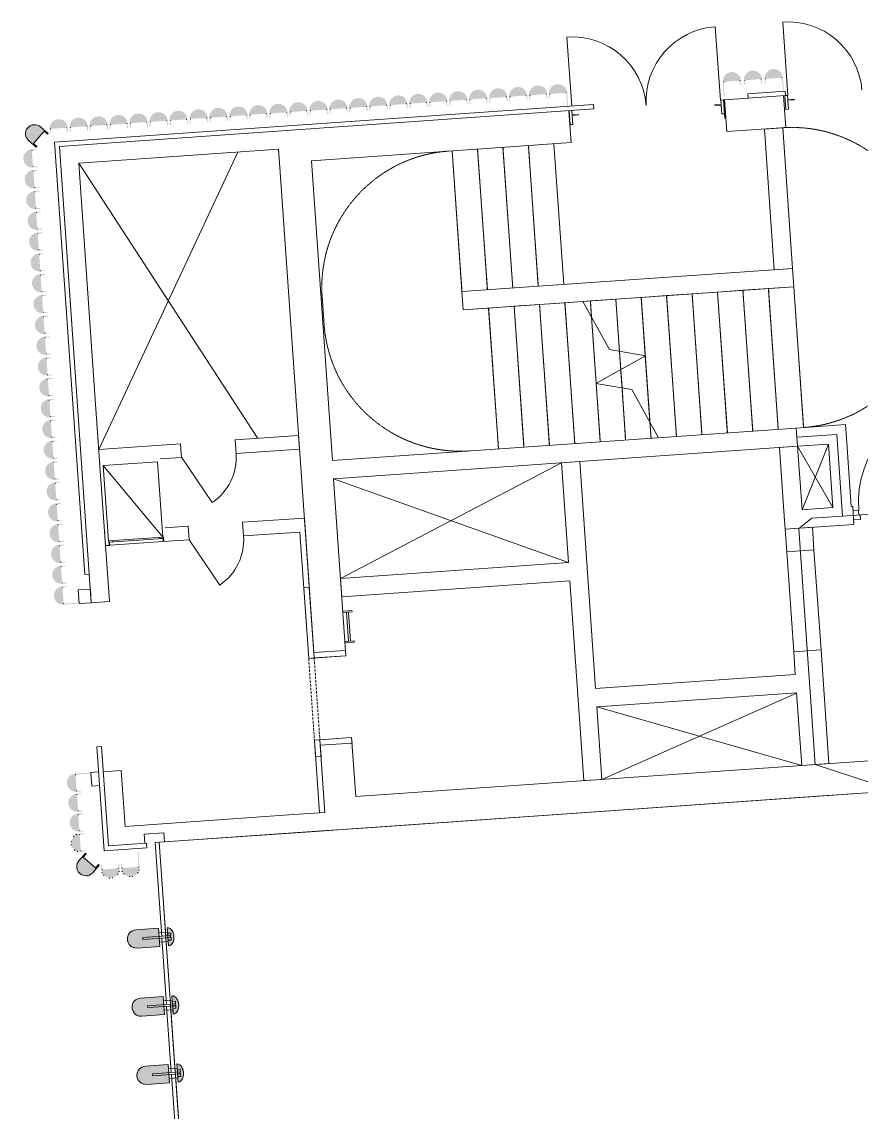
# Model space of a CAD drawing. Header units: millimetres. Extents: x 306 to 836129804, y -168137 to 818603917.
# Drawn here: x 833814870 to 833824092, y 817954730 to 817966704 of the extents above; entities that cross this region are included whole.
import ezdxf

# ---------------------------------------------------------------- set-up
doc = ezdxf.new("R2010")
doc.units = ezdxf.units.MM
doc.header["$LTSCALE"] = 3
for name, pattern in [('HIDDEN', [0.375, 0.25, -0.125]), ('Long Dash', [13.5, 9, -4.5]), ('Overhead', [1.8, 1.2, -0.6])]:
    doc.linetypes.add(name, pattern=pattern)
for name, color, linetype, lineweight in [('A-000-M_MASS', 251, 'Continuous', 13), ('A-010-M_LINE', 251, 'Continuous', 13), ('A-200-M_WALL_EXT', 251, 'Continuous', 13), ('A-200-M_WALL_INT', 251, 'Continuous', 13), ('A-214-M_CURT_WALL', 251, 'Continuous', 13), ('A-215-M_CURT_PANEL', 251, 'Continuous', 13), ('A-242-M_STAIR', 251, 'Continuous', 13), ('A-242-MB_STAIR', 251, 'Continuous', 13), ('A-314-M_WINDOW', 251, 'Continuous', 13), ('A-325-M_DOOR', 251, 'Continuous', 13), ('A-325-MH_DOOR', 251, 'Long Dash', 13), ('A-770-ME_FFE_SA', 251, 'Continuous', 13), ('A-810-M_ROOMS', 251, 'Continuous', 13), ('Z-060-M_DETAIL', 253, 'Continuous', 5), ('Z-060-M_LINE_MEDIUM', 253, 'Continuous', 9)]:
    doc.layers.add(name, color=color, linetype=linetype, lineweight=lineweight)
doc.layers.add('UAJ-00XREF', color=7, linetype='Continuous')
doc.layers.get('A-770-ME_FFE_SA').off()

# ---------------------------------------------------------------- blocks, each defined once
blk = doc.blocks.new('System Panel - ARC_Glazed-29530562-0300')
at = {"layer": 'A-215-M_CURT_PANEL'}
blk.add_hatch(color=256, dxfattribs=at).paths.add_polyline_path([(365, 0), (365, 0), (365, -41)], flags=0)
at = {"layer": 'A-215-M_CURT_PANEL', "lineweight": 9}
for p, q in [((365, 0), (-365, 0)), ((-365, -44), (365, -44))]:
    blk.add_line(p, q, dxfattribs=at)
blk = doc.blocks.new('System Panel - ARC_Glazed-V1-0300')
at = {"layer": 'A-215-M_CURT_PANEL', "lineweight": 9}
for p, q in [((365, 0), (-365, 0)), ((-365, -44), (365, -44))]:
    blk.add_line(p, q, dxfattribs=at)
blk = doc.blocks.new('System Panel - ARC_Glazed-39744246-0300')
at = {"layer": 'A-215-M_CURT_PANEL', "lineweight": 9}
for p, q in [((516, 0), (-516, 0)), ((-516, 0), (-516, -44)), ((-516, -44), (516, -44))]:
    blk.add_line(p, q, dxfattribs=at)
blk = doc.blocks.new('Circular Mullion - Type A_150mm Profile-28038416-0300')
at = {"layer": 'A-214-M_CURT_WALL'}
blk.add_hatch(color=256, dxfattribs=at).paths.add_polyline_path([(-100, -16), (-100, 0), (-90, 0), (-90, -49), (90, -49), (90, 115), (100, 115), (100, -50), (94, -83), (87, -100), (71, -121), (50, -137), (18, -148), (0, -150), (-26, -147), (-50, -137), (-74, -117), (-90, -92), (-97, -76), (-100, -49), (-100, -20)], flags=0)
blk = doc.blocks.new('Circular Mullion - CERAMIC TUBES 150mm_End Cap_Left_-V191-0300')
at = {"layer": 'A-214-M_CURT_WALL', "lineweight": 9}
for centre, start, end in [((-87, -46.5), 180, 270), ((87, -46.5), 270, 0)]:
    blk.add_arc(centre, 3, start, end, dxfattribs=at)
blk = doc.blocks.new('Circular Mullion - Type A_150mm Profile-28037493-0300')
at = {"layer": 'A-214-M_CURT_WALL'}
blk.add_hatch(color=256, dxfattribs=at).paths.add_polyline_path([(100, 0), (90, 0), (90, -49), (-90, -49), (-90, 115), (-100, 115), (-100, -50), (-94, -83), (-87, -100), (-71, -121), (-50, -137), (-18, -148), (0, -150), (26, -147), (50, -137), (74, -117), (90, -92), (98, -68), (100, -38), (100, -28)], flags=0)
blk = doc.blocks.new('Circular Mullion - CERAMIC TUBES 150mm_End Cap_Right_-33156537-0300')
at = {"layer": 'A-214-M_CURT_WALL', "lineweight": 9}
for centre, start, end in [((-87, -46.5), 180, 270), ((87, -46.5), 270, 0)]:
    blk.add_arc(centre, 3, start, end, dxfattribs=at)
blk = doc.blocks.new('Circular Mullion - Type A_150mm Profile-25928163-0300')
at = {"layer": 'A-214-M_CURT_WALL'}
blk.add_hatch(color=256, dxfattribs=at).paths.add_polyline_path([(-100, 0), (-90, 0), (-90, -49), (90, -49), (90, 0), (100, 0), (99, -56), (94, -83), (87, -100), (71, -121), (50, -137), (18, -148), (-7, -149), (-26, -147), (-50, -137), (-74, -117), (-90, -92), (-97, -76), (-100, -34), (-100, -16)], flags=0)
blk = doc.blocks.new('Circular Mullion - CERAMIC TUBES 150mm-V183-0300')
at = {"layer": 'A-214-M_CURT_WALL', "lineweight": 9}
for centre, start, end in [((-87, -46.5), 180, 270), ((87, -46.5), 270, 0)]:
    blk.add_arc(centre, 3, start, end, dxfattribs=at)
blk = doc.blocks.new('Circular Mullion - CERAMIC TUBES 150mm-32874539-0300')
at = {"layer": 'A-214-M_CURT_WALL', "lineweight": 9}
for centre, start, end in [((-87, 46.5), 90, 180), ((87, 46.5), 0, 90)]:
    blk.add_arc(centre, 3, start, end, dxfattribs=at)
blk = doc.blocks.new('Circular Mullion - CERAMIC TUBES 150mm_End Cap_Left_-33156536-0300')
at = {"layer": 'A-214-M_CURT_WALL', "lineweight": 9}
for centre, start, end in [((-87, 46.5), 90, 180), ((87, 46.5), 0, 90)]:
    blk.add_arc(centre, 3, start, end, dxfattribs=at)
blk = doc.blocks.new('Circular Mullion - CERAMIC TUBES 150mm_End Cap_Right_-33156534-0300')
at = {"layer": 'A-214-M_CURT_WALL', "lineweight": 9}
for centre, start, end in [((-87, 46.5), 90, 180), ((87, 46.5), 0, 90)]:
    blk.add_arc(centre, 3, start, end, dxfattribs=at)
blk = doc.blocks.new('Circular Mullion - CERAMIC TUBES 150mm-V192-0300')
at = {"layer": 'A-214-M_CURT_WALL', "lineweight": 9}
for centre, radius, start, end in [((0, 50), 100, 96.64542, 102.02301), ((0, 50), 100, 77.97699, 83.35458), ((0, 50), 100, 156.64542, 162.02301), ((-87, 46.5), 3, 90, 180), ((0, 50), 100, 137.97699, 143.35458), ((0, 50), 100, 36.64542, 42.02301), ((87, 46.5), 3, 0, 90), ((0, 50), 100, 17.97699, 23.35458)]:
    blk.add_arc(centre, radius, start, end, dxfattribs=at)
blk = doc.blocks.new('Circular Mullion - Type A-25928776-0300')
at = {"layer": 'A-214-M_CURT_WALL'}
blk.add_hatch(color=256, dxfattribs=at).paths.add_polyline_path([(-100, 0), (-90, 0), (-90, -49), (90, -47), (90, 0), (100, 0), (100, -109), (97, -135), (87, -159), (64, -185), (50, -196), (26, -206), (0, -209), (-26, -206), (-55, -192), (-71, -180), (-87, -159), (-97, -135), (-100, -109), (-100, -38)], flags=0)
at = {"layer": 'Z-060-M_DETAIL'}
for p, q in [((100, 0), (90, 0)), ((90, 0), (90, -49)), ((100, -109), (100, 0)), ((-90, 0), (-100, 0)), ((-100, 0), (-100, -109)), ((-90, -49), (-90, 0)), ((90, -49), (-90, -49))]:
    blk.add_line(p, q, dxfattribs=at)
blk.add_arc((0, -109), 100, 180, 0, dxfattribs=at)
blk = doc.blocks.new('Circular Mullion - CERAMIC TUBES 209mm-V180-0300')
at = {"layer": 'A-214-M_CURT_WALL', "lineweight": 9}
blk.add_line((-97, 0), (-93, 0), dxfattribs=at)
for centre, radius, start, end in [((-87, -46), 3, 180, 270), ((87, -46), 3, 270, 360), ((0, -109), 100, 197.977, 203.3546), ((0, -109), 100, 216.6454, 222.023), ((0, -109), 100, 257.977, 263.3546), ((0, -109), 100, 276.6454, 282.023), ((0, -109), 100, 317.977, 323.3546), ((0, -109), 100, 336.6454, 342.023)]:
    blk.add_arc(centre, radius, start, end, dxfattribs=at)
blk = doc.blocks.new('Circular Mullion - CERAMIC TUBES 150mm-27926644-0300')
at = {"layer": 'A-214-M_CURT_WALL', "lineweight": 9}
for centre, radius, start, end in [((0, 50), 100, 96.64542, 102.02301), ((0, 50), 100, 77.97699, 83.35458), ((0, 50), 100, 156.64542, 162.02301), ((-87, 46.5), 3, 90, 180), ((0, 50), 100, 137.97699, 143.35458), ((0, 50), 100, 36.64542, 42.02301), ((87, 46.5), 3, 0, 90), ((0, 50), 100, 17.97699, 23.35458)]:
    blk.add_arc(centre, radius, start, end, dxfattribs=at)
blk = doc.blocks.new('Circular Mullion - CERAMIC TUBES 150mm_End Cap_Left_-32874536-0300')
at = {"layer": 'A-214-M_CURT_WALL', "lineweight": 9}
for centre, radius, start, end in [((0, 50), 100, 96.64542, 102.02301), ((0, 50), 100, 77.97699, 83.35458), ((0, 50), 100, 156.64542, 162.02301), ((-87, 46.5), 3, 90, 180), ((0, 50), 100, 137.97699, 143.35458), ((0, 50), 100, 36.64542, 42.02301), ((87, 46.5), 3, 0, 90), ((0, 50), 100, 17.97699, 23.35458)]:
    blk.add_arc(centre, radius, start, end, dxfattribs=at)
blk = doc.blocks.new('Circular Mullion - Type A-V232-0300')
at = {"layer": 'Z-060-M_LINE_MEDIUM', "lineweight": 5}
h = blk.add_hatch(color=256, dxfattribs=at)
h.paths.add_polyline_path([(100, -73), (-100, -73), (-100, -324), (-93, -358), (-87, -373), (-71, -394), (-49, -410), (-21, -421), (0, -423), (26, -420), (50, -410), (76, -388), (87, -373), (97, -349), (100, -323), (100, -180)], flags=0)
h.paths.add_polyline_path([(100, 23), (94, 45), (81, 63), (62, 76), (40, 84), (10, 89), (-10, 89), (-20, 89), (-40, 84), (-65, 73), (-85, 59), (-94, 45), (-100, 23), (10, 23)], flags=0)
at = {"layer": 'Z-060-M_DETAIL'}
for p, q in [((-100, 23), (100, 23)), ((-52, -73), (-52, 23)), ((-10, 57), (-39, 57)), ((-39, 57), (-39, 23)), ((-39, 23), (-10, 23)), ((-10, 23), (-10, 57)), ((39, 57), (10, 57)), ((10, 57), (10, 23)), ((10, 23), (39, 23)), ((39, 23), (39, 57)), ((52, -73), (52, 23)), ((100, -73), (-100, -73)), ((-100, -73), (-100, -323)), ((100, -323), (100, -73))]:
    blk.add_line(p, q, dxfattribs=at)
for centre, radius, start, end in [((-45, 21), 55.2, 130.5224, 177.4776), ((-11, -19), 107, 105.6955, 130.5224), ((0, -59), 149, 90.1513, 105.6955), ((0, -59), 149, 74.3045, 89.8487), ((11, -19), 107, 49.4776, 74.3045), ((45, 21), 55.2, 2.5224, 49.4776), ((0, -323), 100, 180, 360)]:
    blk.add_arc(centre, radius, start, end, dxfattribs=at)
at = {"layer": 'Z-060-M_LINE_MEDIUM'}
for p, q in [((10, 53), (-10, 53)), ((-10, 53), (-10, -252)), ((10, -252), (10, 53)), ((-10, -252), (10, -252))]:
    blk.add_line(p, q, dxfattribs=at)
blk = doc.blocks.new('Circular Mullion - CERAMIC_MULLIONS LEARNING CENTER-29521309-0300')
at = {"layer": 'Z-060-M_DETAIL'}
h = blk.add_hatch(dxfattribs=at)
h.set_pattern_fill('FP_118', color=256, style=0, pattern_type=2)
h.set_pattern_definition([(225, (36364.12, 15060.38), (141.4214, -141.4214), [])])
h.paths.add_polyline_path([(100, -23), (98, -23), (98, -23)], flags=0)
h.paths.add_polyline_path([(20, -89), (10, -89), (19, -89)], flags=0)
h.paths.add_polyline_path([(-100, 324), (-100, 323), (-100, 324)], flags=0)
at = {"layer": 'A-214-M_CURT_WALL', "lineweight": 9}
for p, q in [((-100, -23), (-10, -23)), ((10, -23), (100, -23))]:
    blk.add_line(p, q, dxfattribs=at)
for centre, radius, start, end in [((0, 323), 100, 156.4683, 162.1298), ((0, 323), 100, 137.8775, 143.5196), ((0, 323), 100, 96.5417, 102.0856), ((0, 323), 100, 77.929, 83.4342), ((0, 323), 100, 36.6271, 42.0341), ((0, 323), 100, 17.9732, 23.3608), ((-51, -23), 48.6, 196.3458, 202.1217), ((-33, -11), 70.7, 229.6195, 234.9914), ((-10, 22), 111, 234.9914, 239.8589), ((-10, 22), 111, 243.3864, 251.7842), ((1, 62), 152, 255.2325, 259.4492), ((1, 62), 152, 262.4848, 269.7371), ((-1, 62), 152, 270.2629, 277.5152), ((-1, 62), 152, 280.5508, 284.7675), ((10, 22), 111, 288.2158, 296.6136), ((10, 22), 111, 300.1411, 305.0086), ((33, -11), 70.7, 305.0086, 310.3805), ((51, -23), 48.6, 337.8783, 343.6542)]:
    blk.add_arc(centre, radius, start, end, dxfattribs=at)
blk = doc.blocks.new('Circular Mullion - Type A-V233-0300')
at = {"layer": 'Z-060-M_LINE_MEDIUM', "lineweight": 5}
h = blk.add_hatch(color=256, dxfattribs=at)
h.paths.add_polyline_path([(100, -73), (-100, -73), (-100, -324), (-93, -358), (-87, -373), (-71, -394), (-46, -412), (-19, -421), (0, -423), (26, -420), (50, -410), (76, -388), (87, -373), (97, -349), (100, -323), (100, -135)], flags=0)
h.paths.add_polyline_path([(100, 23), (94, 45), (81, 63), (58, 77), (40, 84), (10, 89), (-10, 89), (-30, 86), (-40, 84), (-65, 73), (-85, 59), (-94, 45), (-100, 23), (72, 23)], flags=0)
at = {"layer": 'Z-060-M_DETAIL'}
for p, q in [((-100, 23), (100, 23)), ((-52, -73), (-52, 23)), ((-10, 57), (-39, 57)), ((-39, 57), (-39, 23)), ((-39, 23), (-10, 23)), ((-10, 23), (-10, 57)), ((39, 57), (10, 57)), ((10, 57), (10, 23)), ((10, 23), (39, 23)), ((39, 23), (39, 57)), ((52, -73), (52, 23)), ((100, -73), (-100, -73)), ((-100, -73), (-100, -323)), ((100, -323), (100, -73))]:
    blk.add_line(p, q, dxfattribs=at)
for centre, radius, start, end in [((-45, 21), 55.2, 130.5224, 177.4776), ((-11, -19), 107, 105.6955, 130.5224), ((0, -59), 149, 90.1513, 105.6955), ((0, -59), 149, 74.3045, 89.8487), ((11, -19), 107, 49.4776, 74.3045), ((45, 21), 55.2, 2.5224, 49.4776), ((0, -323), 100, 180, 360)]:
    blk.add_arc(centre, radius, start, end, dxfattribs=at)
at = {"layer": 'Z-060-M_LINE_MEDIUM'}
for p, q in [((10, 53), (-10, 53)), ((-10, 53), (-10, -252)), ((10, -252), (10, 53)), ((-10, -252), (10, -252))]:
    blk.add_line(p, q, dxfattribs=at)
blk = doc.blocks.new('Circular Mullion - CERAMIC_MULLIONS LEARNING CENTER-V234-0300')
at = {"layer": 'Z-060-M_DETAIL'}
h = blk.add_hatch(dxfattribs=at)
h.set_pattern_fill('FP_119', color=256, style=0, pattern_type=2)
h.set_pattern_definition([(225, (35614.12, 15060.38), (141.4214, -141.4214), [])])
h.paths.add_polyline_path([(100, -23), (98, -23), (98, -23)], flags=0)
h.paths.add_polyline_path([(20, -89), (10, -89), (19, -89)], flags=0)
h.paths.add_polyline_path([(-100, 324), (-100, 323), (-100, 324)], flags=0)
at = {"layer": 'A-214-M_CURT_WALL', "lineweight": 9}
for p, q in [((-100, -23), (-10, -23)), ((10, -23), (100, -23))]:
    blk.add_line(p, q, dxfattribs=at)
for centre, radius, start, end in [((0, 323), 100, 156.4683, 162.1298), ((0, 323), 100, 137.8775, 143.5196), ((0, 323), 100, 96.5417, 102.0856), ((0, 323), 100, 77.929, 83.4342), ((0, 323), 100, 36.6271, 42.0341), ((0, 323), 100, 17.9732, 23.3608), ((-51, -23), 48.6, 196.3458, 202.1217), ((-33, -11), 70.7, 229.6195, 234.9914), ((-10, 22), 111, 234.9914, 239.8589), ((-10, 22), 111, 243.3864, 251.7842), ((1, 62), 152, 255.2325, 259.4492), ((1, 62), 152, 262.4848, 269.7371), ((-1, 62), 152, 270.2629, 277.5152), ((-1, 62), 152, 280.5508, 284.7675), ((10, 22), 111, 288.2158, 296.6136), ((10, 22), 111, 300.1411, 305.0086), ((33, -11), 70.7, 305.0086, 310.3805), ((51, -23), 48.6, 337.8783, 343.6542)]:
    blk.add_arc(centre, radius, start, end, dxfattribs=at)
blk = doc.blocks.new('Circular Mullion - Type A-V235-0300')
at = {"layer": 'Z-060-M_DETAIL'}
h = blk.add_hatch(dxfattribs=at)
h.set_pattern_fill('FP_120', color=256, style=0, pattern_type=2)
h.set_pattern_definition([(135, (34864.1, -15060.4), (-502.894, -502.894), []), (135, (34102.1, -15060.4), (-502.894, -502.894), [])])
h.paths.add_polyline_path([(10, -73), (10, 23), (-10, 23), (-10, -73)], flags=0)
at = {"layer": 'Z-060-M_LINE_MEDIUM', "lineweight": 5}
h = blk.add_hatch(color=256, dxfattribs=at)
h.paths.add_polyline_path([(100, -218), (100, -73), (-100, -73), (-98, -337), (-93, -358), (-87, -373), (-71, -394), (-49, -410), (-21, -421), (0, -423), (26, -420), (50, -410), (76, -388), (87, -373), (97, -349), (100, -312)], flags=0)
h.paths.add_polyline_path([(100, 23), (94, 45), (81, 63), (62, 76), (40, 84), (10, 89), (-10, 89), (-20, 89), (-40, 84), (-65, 73), (-85, 59), (-94, 45), (-100, 23), (10, 23)], flags=0)
at = {"layer": 'Z-060-M_DETAIL'}
for p, q in [((-100, 23), (100, 23)), ((-52, -73), (-52, 23)), ((-10, 57), (-39, 57)), ((-39, 57), (-39, 23)), ((-39, 23), (-10, 23)), ((-10, 23), (-10, 57)), ((39, 57), (10, 57)), ((10, 57), (10, 23)), ((10, 23), (39, 23)), ((39, 23), (39, 57)), ((52, -73), (52, 23)), ((100, -73), (-100, -73)), ((-100, -73), (-100, -323)), ((100, -323), (100, -73))]:
    blk.add_line(p, q, dxfattribs=at)
for centre, radius, start, end in [((-45, 21), 55.2, 130.5224, 177.4776), ((-11, -19), 107, 105.6955, 130.5224), ((0, -59), 149, 90.1513, 105.6955), ((0, -59), 149, 74.3045, 89.8487), ((11, -19), 107, 49.4776, 74.3045), ((45, 21), 55.2, 2.5224, 49.4776), ((0, -323), 100, 180, 360)]:
    blk.add_arc(centre, radius, start, end, dxfattribs=at)
at = {"layer": 'Z-060-M_LINE_MEDIUM'}
for p, q in [((10, 53), (-10, 53)), ((-10, 53), (-10, -252)), ((10, -252), (10, 53)), ((-10, -252), (10, -252))]:
    blk.add_line(p, q, dxfattribs=at)
blk = doc.blocks.new('Circular Mullion - CERAMIC_MULLIONS LEARNING CENTER-V236-0300')
at = {"layer": 'Z-060-M_DETAIL'}
h = blk.add_hatch(dxfattribs=at)
h.set_pattern_fill('FP_121', color=256, style=0, pattern_type=2)
h.set_pattern_definition([(225, (34864.12, 15060.38), (141.4214, -141.4214), [])])
h.paths.add_polyline_path([(100, -23), (98, -23), (98, -23)], flags=0)
h.paths.add_polyline_path([(20, -89), (10, -89), (19, -89)], flags=0)
h.paths.add_polyline_path([(-100, 324), (-100, 323), (-100, 324)], flags=0)
at = {"layer": 'A-214-M_CURT_WALL', "lineweight": 9}
for p, q in [((-100, -23), (-10, -23)), ((10, -23), (100, -23))]:
    blk.add_line(p, q, dxfattribs=at)
for centre, radius, start, end in [((0, 323), 100, 156.4683, 162.1298), ((0, 323), 100, 137.8775, 143.5196), ((0, 323), 100, 96.5417, 102.0856), ((0, 323), 100, 77.929, 83.4342), ((0, 323), 100, 36.6271, 42.0341), ((0, 323), 100, 17.9732, 23.3608), ((-51, -23), 48.6, 196.3458, 202.1217), ((-33, -11), 70.7, 229.6195, 234.9914), ((-10, 22), 111, 234.9914, 239.8589), ((-10, 22), 111, 243.3864, 251.7842), ((1, 62), 152, 255.2325, 259.4492), ((1, 62), 152, 262.4848, 269.7371), ((-1, 62), 152, 270.2629, 277.5152), ((-1, 62), 152, 280.5508, 284.7675), ((10, 22), 111, 288.2158, 296.6136), ((10, 22), 111, 300.1411, 305.0086), ((33, -11), 70.7, 305.0086, 310.3805), ((51, -23), 48.6, 337.8783, 343.6542)]:
    blk.add_arc(centre, radius, start, end, dxfattribs=at)
blk = doc.blocks.new('Circular Mullion - CERAMIC TUBES 209mm-V185-0300')
at = {"layer": 'A-214-M_CURT_WALL', "lineweight": 9}
blk.add_line((-93, 0), (-97, 0), dxfattribs=at)
for centre, start, end in [((-87, -46), 195, 270), ((87, -46), 270, 345)]:
    blk.add_arc(centre, 3, start, end, dxfattribs=at)
blk = doc.blocks.new('ARC_ACCESS_PANEL_SINGLE_TIMBER_TYPE11 - 600w x 2000h-39249731-0300')
at = {"layer": 'A-325-M_DOOR'}
blk.add_line((425, 50), (125, 570), dxfattribs=at)
blk.add_arc((425, 50), 600, 120, 180, dxfattribs=at)
blk = doc.blocks.new('ARC_TFP_FS_HR_DISPLAY - ARC_TFP_FS_HR_800x600 _DEEP_-26280763-0300')
at = {"layer": 'Z-060-M_DETAIL'}
for p, q in [((300, 30), (-300, 860)), ((300, 860), (-300, 860)), ((-300, 860), (-300, 30)), ((300, 30), (300, 860)), ((-300, 30), (300, 30))]:
    blk.add_line(p, q, dxfattribs=at)
blk = doc.blocks.new('ARC_WIN_SPECIAL EQUIPMENT - 600w X 900h-36887297-0300')
at = {"layer": 'A-314-M_WINDOW'}
h = blk.add_hatch(dxfattribs=at)
h.set_pattern_fill('FP_134', color=256, style=0, pattern_type=2)
h.set_pattern_definition([(225, (15040.4, 40772.5), (1391.035, -1391.035), []), (315, (15040.4, 40772.5), (1391.035, 1391.035), [])])
h.paths.add_polyline_path([(24, 75), (-295, 75), (-295, 40), (295, 40), (295, 75)], flags=0)
at = {"layer": 'A-314-M_WINDOW', "lineweight": 18}
for p, q in [((-260, 40), (-300, 40)), ((295, 75), (-295, 75)), ((-295, 75), (-295, 40)), ((-295, 40), (295, 40)), ((-260, 26), (-260, 40)), ((300, 40), (260, 40)), ((260, 40), (260, 26)), ((295, 40), (295, 75))]:
    blk.add_line(p, q, dxfattribs=at)
blk = doc.blocks.new('3A35X-MAGP-P-MP-00')
at = {"layer": 'A-000-M_MASS'}
for p, q in [((834398250, 817960240), (834398150, 817960233)), ((834398151, 817960218), (834398251, 817960225)), ((834398192, 817960221), (834398214, 817959901)), ((834398233, 817959903), (834398211, 817960222)), ((834398251, 817960225), (834398250, 817960240)), ((834398273, 817959906), (834398174, 817959899)), ((834398175, 817959884), (834398274, 817959891)), ((834398274, 817959891), (834398273, 817959906))]:
    blk.add_line(p, q, dxfattribs=at)
at = {"layer": 'A-010-M_LINE'}
for p, q in [((834403009, 817965944), (834402600, 817965915)), ((834403013, 817965894), (834403009, 817965944)), ((834402600, 817965915), (834402604, 817965865)), ((834402604, 817965865), (834403013, 817965894)), ((834400904, 817965797), (834394983, 817965383)), ((834395037, 817965336), (834400908, 817965747)), ((834400908, 817965747), (834400904, 817965797)), ((834394983, 817965383), (834395315, 817960636)), ((834395365, 817960640), (834395037, 817965336)), ((834395470, 817962008), (834396996, 817965273)), ((834395250, 817965151), (834397216, 817962130)), ((834403534, 817961369), (834403146, 817962044)), ((834403195, 817961345), (834403485, 817962067)), ((834398125, 817960590), (834400552, 817961862)), ((834400629, 817960765), (834398048, 817961687)), ((834395315, 817960636), (834395365, 817960640)), ((834400996, 817958385), (834403135, 817959332)), ((834403191, 817958538), (834400940, 817959183)), ((834395497, 817958745), (834395448, 817958741)), ((834395448, 817958741), (834395527, 817957602)), ((834395574, 817957655), (834395497, 817958745)), ((834395993, 817957684), (834395574, 817957655)), ((834395996, 817957634), (834395993, 817957684)), ((834395527, 817957602), (834395996, 817957634))]:
    blk.add_line(p, q, dxfattribs=at)
at = {"layer": 'A-010-M_LINE', "linetype": 'HIDDEN'}
blk.add_line((834397923, 817963683), (834397944, 817963384), dxfattribs=at)
for centre, start, end in [((834403082, 817964044), 3.9989, 93.8407), ((834399419, 817963788), 94.1571, 183.9989), ((834403103, 817963745), 274.1571, 3.9989), ((834399440, 817963489), 183.9989, 273.8407)]:
    blk.add_arc(centre, 1500, start, end, dxfattribs=at)
at = {"layer": 'A-200-M_WALL_EXT', "lineweight": 13}
for p, q in [((834402344, 817965847), (834402604, 817965865)), ((834402368, 817965498), (834402344, 817965847)), ((834403017, 817965543), (834402992, 817965892)), ((834400657, 817965378), (834400633, 817965727)), ((834403017, 817965543), (834402368, 817965498)), ((834400657, 817965378), (834397804, 817965179)), ((834397445, 817965304), (834395250, 817965151)), ((834397455, 817965154), (834397445, 817965304)), ((834395250, 817965151), (834395431, 817962557)), ((834397455, 817965154), (834397835, 817959718)), ((834397804, 817965179), (834398035, 817961887)), ((834395482, 817961829), (834395431, 817962557)), ((834398035, 817961887), (834403132, 817962243)), ((834403146, 817962044), (834403132, 817962243)), ((834403146, 817962044), (834398048, 817961687)), ((834395587, 817960337), (834395482, 817961829)), ((834398048, 817961687), (834398184, 817959742)), ((834395365, 817960640), (834395387, 817960323)), ((834395587, 817960337), (834395387, 817960323)), ((834398184, 817959742), (834397835, 817959718)), ((834398247, 817958844), (834397898, 817958820)), ((834397954, 817958022), (834397898, 817958820)), ((834398293, 817958196), (834398247, 817958844)), ((834398293, 817958196), (834403933, 817958590)), ((834395716, 817958482), (834395517, 817958468)), ((834395716, 817958482), (834395759, 817957868)), ((834398317, 817957847), (834403957, 817958241)), ((834397954, 817958022), (834397555, 817957994)), ((834395759, 817957868), (834397555, 817957994)), ((834395966, 817957783), (834396185, 817957798)), ((834395973, 817957683), (834395966, 817957783)), ((834396192, 817957698), (834396185, 817957798)), ((834396192, 817957698), (834397968, 817957822)), ((834398317, 817957847), (834397968, 817957822))]:
    blk.add_line(p, q, dxfattribs=at)
at = {"layer": 'A-200-M_WALL_INT'}
for p, q in [((834402338, 817965847), (834402331, 817965846)), ((834402345, 817965647), (834402331, 817965846)), ((834402352, 817965647), (834402338, 817965847)), ((834402352, 817965647), (834402345, 817965647)), ((834402982, 817965541), (834402782, 817965527)), ((834402890, 817963981), (834402782, 817965527)), ((834402982, 817965541), (834403090, 817963995)), ((834399459, 817963741), (834403090, 817963995)), ((834403090, 817963995), (834402890, 817963981)), ((834403090, 817963995), (834403104, 817963795)), ((834403104, 817963795), (834399473, 817963541)), ((834399459, 817963741), (834399473, 817963541)), ((834403132, 817962243), (834403671, 817962281)), ((834403146, 817962044), (834403132, 817962243)), ((834403685, 817962081), (834403671, 817962281)), ((834397664, 817962162), (834396966, 817962113)), ((834396966, 817962113), (834396977, 817961963)), ((834397664, 817962162), (834397675, 817962012)), ((834395470, 817962008), (834396368, 817962071)), ((834396368, 817962071), (834396378, 817961921)), ((834397675, 817962012), (834396977, 817961963)), ((834402947, 817962030), (834403146, 817962044)), ((834402995, 817961332), (834402947, 817962030)), ((834403485, 817962067), (834403146, 817962044)), ((834403146, 817962044), (834403195, 817961345)), ((834403534, 817961369), (834403485, 817962067)), ((834403685, 817962081), (834403734, 817961383)), ((834395480, 817961859), (834395485, 817961859)), ((834396144, 817961905), (834396378, 817961921)), ((834400752, 817961876), (834400552, 817961862)), ((834400629, 817960765), (834400552, 817961862)), ((834400752, 817961876), (834400926, 817959382)), ((834403534, 817961369), (834403195, 817961345)), ((834403751, 817961384), (834403734, 817961383)), ((834403765, 817961185), (834403751, 817961384)), ((834397728, 817961255), (834397049, 817961208)), ((834397728, 817961255), (834397831, 817959778)), ((834403009, 817961132), (834402995, 817961332)), ((834396451, 817961166), (834396197, 817961148)), ((834396451, 817961166), (834396461, 817961016)), ((834397049, 817961208), (834397060, 817961058)), ((834403009, 817961132), (834403765, 817961185)), ((834403009, 817961132), (834403309, 817961153)), ((834403027, 817960883), (834403009, 817961132)), ((834403326, 817960904), (834403309, 817961153)), ((834395533, 817961102), (834395538, 817961102)), ((834395533, 817961102), (834395544, 817960952)), ((834396461, 817961016), (834396177, 817960997)), ((834396179, 817961045), (834396182, 817960997)), ((834397060, 817961058), (834397678, 817961101)), ((834397775, 817959714), (834397678, 817961101)), ((834395544, 817960952), (834395589, 817960955)), ((834395580, 817961004), (834395584, 817960955)), ((834403027, 817960883), (834403326, 817960904)), ((834398125, 817960590), (834400629, 817960765)), ((834398125, 817960590), (834398139, 817960391)), ((834400643, 817960566), (834398139, 817960391)), ((834400796, 817958371), (834400643, 817960566)), ((834395242, 817960465), (834395377, 817960474)), ((834395242, 817960465), (834395252, 817960315)), ((834395377, 817960474), (834395387, 817960325)), ((834397721, 817960488), (834397781, 817960492)), ((834397721, 817960488), (834397775, 817959714)), ((834397835, 817959718), (834397781, 817960492)), ((834395387, 817960325), (834395252, 817960315)), ((834398184, 817959742), (834397775, 817959714)), ((834397775, 817959714), (834397835, 817959718)), ((834397831, 817959778), (834398180, 817959802)), ((834398184, 817959742), (834398180, 817959802)), ((834403103, 817959785), (834403403, 817959806)), ((834403103, 817959785), (834403121, 817959536)), ((834403403, 817959806), (834403490, 817958559)), ((834403121, 817959536), (834400926, 817959382)), ((834403135, 817959336), (834400940, 817959183)), ((834403135, 817959336), (834403191, 817958538)), ((834400940, 817959183), (834400996, 817958385)), ((834397838, 817958816), (834398247, 817958844)), ((834397838, 817958816), (834397898, 817958820)), ((834397894, 817958018), (834397838, 817958816)), ((834397851, 817958633), (834397838, 817958816)), ((834397911, 817958637), (834397898, 817958820)), ((834398251, 817958784), (834397902, 817958760)), ((834397902, 817958760), (834397954, 817958022)), ((834398251, 817958784), (834398247, 817958844)), ((834397851, 817958633), (834397911, 817958637)), ((834403191, 817958538), (834403490, 817958559)), ((834395382, 817958460), (834395467, 817958466)), ((834395382, 817958460), (834395393, 817958310)), ((834400996, 817958385), (834400796, 817958371)), ((834395477, 817958316), (834395393, 817958310)), ((834397954, 817958022), (834397894, 817958018))]:
    blk.add_line(p, q, dxfattribs=at)
at = {"layer": 'A-242-M_STAIR', "linetype": 'Overhead'}
for p, q in [((834399909, 817965326), (834400017, 817963780)), ((834400189, 817965346), (834400297, 817963799)), ((834399351, 817965287), (834399459, 817963741)), ((834399630, 817965306), (834399738, 817963760)), ((834402933, 817962229), (834402825, 817963775)), ((834403212, 817962249), (834403104, 817963795)), ((834401189, 817963085), (834401149, 817963658)), ((834401473, 817963037), (834401428, 817963678)), ((834401815, 817962151), (834401707, 817963697)), ((834402095, 817962171), (834401987, 817963717)), ((834402374, 817962190), (834402266, 817963736)), ((834402653, 817962210), (834402545, 817963756)), ((834399860, 817962015), (834399752, 817963561)), ((834400140, 817962034), (834400032, 817963580)), ((834400419, 817962054), (834400311, 817963600)), ((834400698, 817962073), (834400590, 817963619)), ((834400881, 817963465), (834400869, 817963639)), ((834400933, 817962735), (834400882, 817963464)), ((834401203, 817962885), (834401189, 817963085)), ((834401524, 817962306), (834401473, 817963035)), ((834401217, 817962685), (834401203, 817962885)), ((834400933, 817962733), (834400932, 817962735)), ((834400978, 817962093), (834400933, 817962733)), ((834401257, 817962112), (834401217, 817962685)), ((834401536, 817962132), (834401524, 817962305))]:
    blk.add_line(p, q, dxfattribs=at)
at = {"layer": 'A-242-M_STAIR'}
for p, q in [((834399909, 817965326), (834400017, 817963780)), ((834400189, 817965346), (834400297, 817963799)), ((834400468, 817965365), (834400576, 817963819)), ((834399351, 817965287), (834399459, 817963741)), ((834399630, 817965306), (834399738, 817963760)), ((834402825, 817963775), (834402545, 817963756)), ((834403104, 817963795), (834402825, 817963775)), ((834402933, 817962229), (834402825, 817963775)), ((834403212, 817962249), (834403104, 817963795)), ((834401149, 817963658), (834400869, 817963639)), ((834401428, 817963678), (834401149, 817963658)), ((834401189, 817963085), (834401149, 817963658)), ((834401707, 817963697), (834401428, 817963678)), ((834401473, 817963037), (834401428, 817963678)), ((834401987, 817963717), (834401707, 817963697)), ((834401815, 817962151), (834401707, 817963697)), ((834402266, 817963736), (834401987, 817963717)), ((834402095, 817962171), (834401987, 817963717)), ((834402545, 817963756), (834402266, 817963736)), ((834402374, 817962190), (834402266, 817963736)), ((834402653, 817962210), (834402545, 817963756)), ((834399752, 817963561), (834399473, 817963541)), ((834400032, 817963580), (834399752, 817963561)), ((834399860, 817962015), (834399752, 817963561)), ((834400311, 817963600), (834400032, 817963580)), ((834400140, 817962034), (834400032, 817963580)), ((834400590, 817963619), (834400311, 817963600)), ((834400419, 817962054), (834400311, 817963600)), ((834400788, 817963633), (834400590, 817963619)), ((834400698, 817962073), (834400590, 817963619)), ((834400869, 817963639), (834400788, 817963633)), ((834400881, 817963465), (834400869, 817963639)), ((834400933, 817962735), (834400882, 817963464)), ((834401203, 817962885), (834401189, 817963085)), ((834401524, 817962306), (834401473, 817963035)), ((834401217, 817962685), (834401203, 817962885)), ((834400933, 817962733), (834400932, 817962735)), ((834400978, 817962093), (834400933, 817962733)), ((834401257, 817962112), (834401217, 817962685)), ((834401536, 817962132), (834401524, 817962305))]:
    blk.add_line(p, q, dxfattribs=at)
at = {"layer": 'A-242-MB_STAIR'}
for p, q in [((834400788, 817963633), (834401081, 817963104)), ((834401081, 817963104), (834401476, 817963037)), ((834401476, 817963037), (834400929, 817962734)), ((834400929, 817962734), (834401324, 817962666)), ((834401324, 817962666), (834401617, 817962137))]:
    blk.add_line(p, q, dxfattribs=at)
at = {"layer": 'A-325-M_DOOR'}
for p, q in [((834402298, 817965844), (834402242, 817966650)), ((834403039, 817965896), (834402982, 817966702)), ((834400665, 817965780), (834400612, 817966536)), ((834403403, 817959806), (834403326, 817960904)), ((834403103, 817959785), (834403027, 817960883))]:
    blk.add_line(p, q, dxfattribs=at)
at = {"layer": 'A-325-M_DOOR', "lineweight": 9}
for p, q in [((834402331, 817965846), (834402301, 817965844)), ((834402301, 817965844), (834402305, 817965797)), ((834403006, 817965893), (834403016, 817965742)), ((834403036, 817965895), (834403013, 817965894)), ((834403039, 817965849), (834403036, 817965895)), ((834403109, 817965853), (834403039, 817965849)), ((834403039, 817965842), (834403109, 817965846)), ((834403046, 817965744), (834403039, 817965842)), ((834403109, 817965846), (834403109, 817965853)), ((834400635, 817965728), (834400646, 817965576)), ((834400669, 817965683), (834400665, 817965730)), ((834400738, 817965688), (834400669, 817965683)), ((834400669, 817965676), (834400739, 817965681)), ((834400739, 817965681), (834400738, 817965688)), ((834402305, 817965797), (834402235, 817965792)), ((834402235, 817965792), (834402235, 817965785)), ((834402235, 817965785), (834402305, 817965790)), ((834402305, 817965790), (834402312, 817965692)), ((834402312, 817965692), (834402342, 817965695)), ((834403016, 817965742), (834403046, 817965744)), ((834400646, 817965576), (834400676, 817965578)), ((834400676, 817965578), (834400669, 817965676)), ((834403754, 817961334), (834403814, 817961339)), ((834403814, 817961339), (834403818, 817961286)), ((834403818, 817961286), (834403833, 817961287)), ((834403833, 817961287), (834403836, 817961240)), ((834403836, 817961240), (834403761, 817961235))]:
    blk.add_line(p, q, dxfattribs=at)
at = {"layer": 'A-325-M_DOOR'}
for centre, radius, start, end in [((834402299, 817965835), 817, 93.9989, 183.399), ((834403039, 817965887), 817, 4.5988, 93.9989), ((834400669, 817965721), 817, 4.5988, 93.9989), ((834404976, 817961420), 1162, 93.9989, 183.9989)]:
    blk.add_arc(centre, radius, start, end, dxfattribs=at)
at = {"layer": 'A-325-MH_DOOR'}
for p, q in [((834397775, 817959714), (834397838, 817958816)), ((834397835, 817959718), (834397898, 817958820))]:
    blk.add_line(p, q, dxfattribs=at)
at = {"layer": 'A-810-M_ROOMS', "flags": 128}
for points in [[(834403139, 817962144), (834403141, 817962144), (834403578, 817962174), (834403641, 817961276), (834405033, 817961374)], [(834406438, 817958765), (834406386, 817959499), (834407318, 817959564), (834407250, 817960526), (834406853, 817960498), (834405452, 817960401), (834405033, 817961374), (834403641, 817961276), (834403303, 817961253), (834403159, 817961141), (834403270, 817959548), (834403285, 817959345), (834403340, 817958549), (834403964, 817958342), (834405248, 817958432)], [(834410420, 817959695), (834407577, 817959497), (834407564, 817959496), (834407324, 817959489), (834407323, 817959489), (834406466, 817959429), (834406513, 817958771), (834407370, 817958831), (834407370, 817958832), (834407570, 817958845), (834407594, 817958495), (834406462, 817958416), (834405268, 817958333), (834405255, 817958332), (834403971, 817958242), (834403957, 817958241), (834403365, 817958200), (834400921, 817958029), (834398142, 817957835), (834397906, 817957818), (834396132, 817957694), (834396147, 817957489), (834396411, 817953713)]]:
    blk.add_lwpolyline(points, dxfattribs=at)
at = {"layer": 'A-214-M_CURT_WALL', "extrusion": (0, 0, -1)}
for name, p, rotation in [('Circular Mullion - Type A_150mm Profile-28037493-0300', (-834402428, 817966003), 176.0010914742286), ('Circular Mullion - Type A_150mm Profile-25928163-0300', (-834402658, 817966020), 176.0010914742286), ('Circular Mullion - Type A_150mm Profile-28038416-0300', (-834402888, 817966036), 176.0010914742286), ('Circular Mullion - Type A_150mm Profile-25928163-0300', (-834398982, 817965763), 176.0010914742286), ('Circular Mullion - Type A_150mm Profile-25928163-0300', (-834399201, 817965778), 176.0010914742286), ('Circular Mullion - Type A_150mm Profile-25928163-0300', (-834399421, 817965793), 176.0010914742286), ('Circular Mullion - Type A_150mm Profile-25928163-0300', (-834399640, 817965809), 176.0010914742286), ('Circular Mullion - Type A_150mm Profile-25928163-0300', (-834399860, 817965824), 176.0010914742286), ('Circular Mullion - Type A_150mm Profile-25928163-0300', (-834400079, 817965839), 176.0010914742286), ('Circular Mullion - Type A_150mm Profile-25928163-0300', (-834400299, 817965855), 176.0010914742286), ('Circular Mullion - Type A_150mm Profile-28038416-0300', (-834400518, 817965870), 176.0010914742286), ('Circular Mullion - Type A_150mm Profile-25928163-0300', (-834397446, 817965655), 176.0010914742286), ('Circular Mullion - Type A_150mm Profile-25928163-0300', (-834397665, 817965671), 176.0010914742286), ('Circular Mullion - Type A_150mm Profile-25928163-0300', (-834397885, 817965686), 176.0010914742286), ('Circular Mullion - Type A_150mm Profile-25928163-0300', (-834398104, 817965701), 176.0010914742286), ('Circular Mullion - Type A_150mm Profile-25928163-0300', (-834398324, 817965717), 176.0010914742286), ('Circular Mullion - Type A_150mm Profile-25928163-0300', (-834398543, 817965732), 176.0010914742286), ('Circular Mullion - Type A_150mm Profile-25928163-0300', (-834398763, 817965747), 176.0010914742286), ('Circular Mullion - Type A_150mm Profile-25928163-0300', (-834395690, 817965532), 176.0010914742286), ('Circular Mullion - Type A_150mm Profile-25928163-0300', (-834395909, 817965548), 176.0010914742286), ('Circular Mullion - Type A_150mm Profile-25928163-0300', (-834396129, 817965563), 176.0010914742286), ('Circular Mullion - Type A_150mm Profile-25928163-0300', (-834396348, 817965578), 176.0010914742286), ('Circular Mullion - Type A_150mm Profile-25928163-0300', (-834396568, 817965594), 176.0010914742286), ('Circular Mullion - Type A_150mm Profile-25928163-0300', (-834396787, 817965609), 176.0010914742286), ('Circular Mullion - Type A_150mm Profile-25928163-0300', (-834397007, 817965625), 176.0010914742286), ('Circular Mullion - Type A_150mm Profile-25928163-0300', (-834397226, 817965640), 176.0010914742286), ('Circular Mullion - Type A-25928776-0300', (-834394846, 817965403), 131.0010914742286), ('Circular Mullion - Type A_150mm Profile-25928163-0300', (-834395032, 817965486), 176.0010914742286), ('Circular Mullion - Type A_150mm Profile-25928163-0300', (-834395251, 817965502), 176.0010914742286), ('Circular Mullion - Type A_150mm Profile-25928163-0300', (-834395471, 817965517), 176.0010914742286), ('Circular Mullion - CERAMIC TUBES 150mm-V192-0300', (-834395314, 817957693), 266.0010914742288), ('Circular Mullion - Type A-25928776-0300', (-834395398, 817957508), 41.00109147422904), ('Circular Mullion - CERAMIC TUBES 150mm_End Cap_Left_-32874536-0300', (-834395813, 817957466), 176.0010914742286), ('Circular Mullion - CERAMIC TUBES 150mm-27926644-0300', (-834395593, 817957451), 176.0010914742286)]:
    blk.add_blockref(name, p, dxfattribs=dict(at, rotation=rotation))
at = {"layer": 'A-214-M_CURT_WALL', "lineweight": 9, "extrusion": (0, 0, -1)}
for name, p, rotation in [('Circular Mullion - CERAMIC TUBES 150mm_End Cap_Right_-33156537-0300', (-834402428, 817966003), 176.0010914742286), ('Circular Mullion - CERAMIC TUBES 150mm-V183-0300', (-834402658, 817966020), 176.0010914742286), ('Circular Mullion - CERAMIC TUBES 150mm_End Cap_Left_-V191-0300', (-834402888, 817966036), 176.0010914742286), ('Circular Mullion - CERAMIC TUBES 150mm_End Cap_Left_-V191-0300', (-834400518, 817965870), 176.0010914742286), ('Circular Mullion - CERAMIC TUBES 150mm-V183-0300', (-834398763, 817965747), 176.0010914742286), ('Circular Mullion - CERAMIC TUBES 150mm-V183-0300', (-834398982, 817965763), 176.0010914742286), ('Circular Mullion - CERAMIC TUBES 150mm-V183-0300', (-834399201, 817965778), 176.0010914742286), ('Circular Mullion - CERAMIC TUBES 150mm-V183-0300', (-834399421, 817965793), 176.0010914742286), ('Circular Mullion - CERAMIC TUBES 150mm-V183-0300', (-834399640, 817965809), 176.0010914742286), ('Circular Mullion - CERAMIC TUBES 150mm-V183-0300', (-834399860, 817965824), 176.0010914742286), ('Circular Mullion - CERAMIC TUBES 150mm-V183-0300', (-834400079, 817965839), 176.0010914742286), ('Circular Mullion - CERAMIC TUBES 150mm-V183-0300', (-834400299, 817965855), 176.0010914742286), ('Circular Mullion - CERAMIC TUBES 150mm-V183-0300', (-834397007, 817965625), 176.0010914742286), ('Circular Mullion - CERAMIC TUBES 150mm-V183-0300', (-834397226, 817965640), 176.0010914742286), ('Circular Mullion - CERAMIC TUBES 150mm-V183-0300', (-834397446, 817965655), 176.0010914742286), ('Circular Mullion - CERAMIC TUBES 150mm-V183-0300', (-834397665, 817965671), 176.0010914742286), ('Circular Mullion - CERAMIC TUBES 150mm-V183-0300', (-834397885, 817965686), 176.0010914742286), ('Circular Mullion - CERAMIC TUBES 150mm-V183-0300', (-834398104, 817965701), 176.0010914742286), ('Circular Mullion - CERAMIC TUBES 150mm-V183-0300', (-834398324, 817965717), 176.0010914742286), ('Circular Mullion - CERAMIC TUBES 150mm-V183-0300', (-834398543, 817965732), 176.0010914742286), ('Circular Mullion - CERAMIC TUBES 150mm-V183-0300', (-834395471, 817965517), 176.0010914742286), ('Circular Mullion - CERAMIC TUBES 150mm-V183-0300', (-834395690, 817965532), 176.0010914742286), ('Circular Mullion - CERAMIC TUBES 150mm-V183-0300', (-834395909, 817965548), 176.0010914742286), ('Circular Mullion - CERAMIC TUBES 150mm-V183-0300', (-834396129, 817965563), 176.0010914742286), ('Circular Mullion - CERAMIC TUBES 150mm-V183-0300', (-834396348, 817965578), 176.0010914742286), ('Circular Mullion - CERAMIC TUBES 150mm-V183-0300', (-834396568, 817965594), 176.0010914742286), ('Circular Mullion - CERAMIC TUBES 150mm-V183-0300', (-834396787, 817965609), 176.0010914742286), ('Circular Mullion - CERAMIC TUBES 150mm-V183-0300', (-834395032, 817965486), 176.0010914742286), ('Circular Mullion - CERAMIC TUBES 150mm-V183-0300', (-834395251, 817965502), 176.0010914742286), ('Circular Mullion - CERAMIC TUBES 150mm-32874539-0300', (-834394789, 817965207), 266.0010914742288), ('Circular Mullion - CERAMIC TUBES 150mm-32874539-0300', (-834394805, 817964979), 266.0010914742288), ('Circular Mullion - CERAMIC TUBES 150mm-32874539-0300', (-834394821, 817964750), 266.0010914742288), ('Circular Mullion - CERAMIC TUBES 150mm-32874539-0300', (-834394837, 817964522), 266.0010914742288), ('Circular Mullion - CERAMIC TUBES 150mm-32874539-0300', (-834394853, 817964293), 266.0010914742288), ('Circular Mullion - CERAMIC TUBES 150mm-32874539-0300', (-834394869, 817964064), 266.0010914742288), ('Circular Mullion - CERAMIC TUBES 150mm-32874539-0300', (-834394885, 817963836), 266.0010914742288), ('Circular Mullion - CERAMIC TUBES 150mm-32874539-0300', (-834394901, 817963607), 266.0010914742288), ('Circular Mullion - CERAMIC TUBES 150mm-32874539-0300', (-834394917, 817963379), 266.0010914742288), ('Circular Mullion - CERAMIC TUBES 150mm-32874539-0300', (-834394933, 817963150), 266.0010914742288), ('Circular Mullion - CERAMIC TUBES 150mm-32874539-0300', (-834394949, 817962921), 266.0010914742288), ('Circular Mullion - CERAMIC TUBES 150mm-32874539-0300', (-834394965, 817962693), 266.0010914742288), ('Circular Mullion - CERAMIC TUBES 150mm-32874539-0300', (-834394981, 817962464), 266.0010914742288), ('Circular Mullion - CERAMIC TUBES 150mm-32874539-0300', (-834394997, 817962236), 266.0010914742288), ('Circular Mullion - CERAMIC TUBES 150mm-32874539-0300', (-834395013, 817962007), 266.0010914742288), ('Circular Mullion - CERAMIC TUBES 150mm-32874539-0300', (-834395029, 817961778), 266.0010914742288), ('Circular Mullion - CERAMIC TUBES 150mm-32874539-0300', (-834395045, 817961550), 266.0010914742288), ('Circular Mullion - CERAMIC TUBES 150mm-32874539-0300', (-834395061, 817961321), 266.0010914742288), ('Circular Mullion - CERAMIC TUBES 150mm-32874539-0300', (-834395077, 817961092), 266.0010914742288), ('Circular Mullion - CERAMIC TUBES 150mm-32874539-0300', (-834395093, 817960864), 266.0010914742288), ('Circular Mullion - CERAMIC TUBES 150mm-32874539-0300', (-834395109, 817960635), 266.0010914742288), ('Circular Mullion - CERAMIC TUBES 150mm_End Cap_Left_-33156536-0300', (-834395125, 817960407), 266.0010914742288), ('Circular Mullion - CERAMIC TUBES 150mm_End Cap_Right_-33156534-0300', (-834395268, 817958352), 266.0010914742288), ('Circular Mullion - CERAMIC TUBES 150mm-32874539-0300', (-834395284, 817958132), 266.0010914742288), ('Circular Mullion - CERAMIC TUBES 150mm-32874539-0300', (-834395299, 817957913), 266.0010914742288)]:
    blk.add_blockref(name, p, dxfattribs=dict(at, rotation=rotation))
at = {"layer": 'A-214-M_CURT_WALL'}
for name, p, rotation in [('Circular Mullion - Type A_150mm Profile-25928163-0300', (834394789, 817965207), 273.9989085257712), ('Circular Mullion - Type A_150mm Profile-25928163-0300', (834394805, 817964979), 273.9989085257712), ('Circular Mullion - Type A_150mm Profile-25928163-0300', (834394821, 817964750), 273.9989085257712), ('Circular Mullion - Type A_150mm Profile-25928163-0300', (834394837, 817964522), 273.9989085257712), ('Circular Mullion - Type A_150mm Profile-25928163-0300', (834394853, 817964293), 273.9989085257712), ('Circular Mullion - Type A_150mm Profile-25928163-0300', (834394869, 817964064), 273.9989085257712), ('Circular Mullion - Type A_150mm Profile-25928163-0300', (834394885, 817963836), 273.9989085257712), ('Circular Mullion - Type A_150mm Profile-25928163-0300', (834394901, 817963607), 273.9989085257712), ('Circular Mullion - Type A_150mm Profile-25928163-0300', (834394917, 817963379), 273.9989085257712), ('Circular Mullion - Type A_150mm Profile-25928163-0300', (834394933, 817963150), 273.9989085257712), ('Circular Mullion - Type A_150mm Profile-25928163-0300', (834394949, 817962921), 273.9989085257712), ('Circular Mullion - Type A_150mm Profile-25928163-0300', (834394965, 817962693), 273.9989085257712), ('Circular Mullion - Type A_150mm Profile-25928163-0300', (834394981, 817962464), 273.9989085257712), ('Circular Mullion - Type A_150mm Profile-25928163-0300', (834394997, 817962236), 273.9989085257712), ('Circular Mullion - Type A_150mm Profile-25928163-0300', (834395013, 817962007), 273.9989085257712), ('Circular Mullion - Type A_150mm Profile-25928163-0300', (834395029, 817961778), 273.9989085257712), ('Circular Mullion - Type A_150mm Profile-25928163-0300', (834395045, 817961550), 273.9989085257712), ('Circular Mullion - Type A_150mm Profile-25928163-0300', (834395061, 817961321), 273.9989085257712), ('Circular Mullion - Type A_150mm Profile-25928163-0300', (834395077, 817961092), 273.9989085257712), ('Circular Mullion - Type A_150mm Profile-25928163-0300', (834395093, 817960864), 273.9989085257712), ('Circular Mullion - Type A_150mm Profile-25928163-0300', (834395109, 817960635), 273.9989085257712), ('Circular Mullion - Type A_150mm Profile-28038416-0300', (834395125, 817960407), 273.9989085257712), ('Circular Mullion - Type A_150mm Profile-28037493-0300', (834395268, 817958352), 273.9989085257712), ('Circular Mullion - Type A_150mm Profile-25928163-0300', (834395284, 817958132), 273.9989085257712), ('Circular Mullion - Type A_150mm Profile-25928163-0300', (834395299, 817957913), 273.9989085257712), ('Circular Mullion - Type A_150mm Profile-25928163-0300', (834395314, 817957693), 273.9989085257712), ('Circular Mullion - Type A_150mm Profile-28038416-0300', (834395813, 817957466), 3.998908525771384), ('Circular Mullion - Type A_150mm Profile-25928163-0300', (834395593, 817957451), 3.998908525771384), ('Circular Mullion - Type A-V232-0300', (834396205, 817956655), 273.9989085257714), ('Circular Mullion - Type A-V233-0300', (834396257, 817955906), 273.9989085257714), ('Circular Mullion - Type A-V235-0300', (834396310, 817955158), 273.9989085257714)]:
    blk.add_blockref(name, p, dxfattribs=dict(at, rotation=rotation))
at = {"layer": 'A-215-M_CURT_PANEL', "rotation": 273.9989085257714}
for name, p in [('System Panel - ARC_Glazed-39744246-0300', (834396168, 817957179)), ('System Panel - ARC_Glazed-V1-0300', (834396231, 817956280)), ('System Panel - ARC_Glazed-V1-0300', (834396283, 817955532)), ('System Panel - ARC_Glazed-29530562-0300', (834396336, 817954784))]:
    blk.add_blockref(name, p, dxfattribs=at)
at = {"layer": 'A-314-M_WINDOW', "rotation": 183.9989085257713}
blk.add_blockref('ARC_WIN_SPECIAL EQUIPMENT - 600w X 900h-36887297-0300', (834395878, 817961051), dxfattribs=at)
at = {"layer": 'A-325-M_DOOR', "rotation": 183.9989085257713}
for p in [(834396799, 817962001), (834396882, 817961096)]:
    blk.add_blockref('ARC_ACCESS_PANEL_SINGLE_TIMBER_TYPE11 - 600w x 2000h-39249731-0300', p, dxfattribs=at)
at = {"layer": 'A-770-ME_FFE_SA', "rotation": 183.9989085257713}
blk.add_blockref('ARC_TFP_FS_HR_DISPLAY - ARC_TFP_FS_HR_800x600 _DEEP_-26280763-0300', (834395814, 817961882), dxfattribs=at)
at = {"layer": 'Z-060-M_DETAIL', "lineweight": 9, "extrusion": (0, 0, -1), "rotation": 131.0010914742286}
blk.add_blockref('Circular Mullion - CERAMIC TUBES 209mm-V185-0300', (-834394846, 817965403), dxfattribs=at)
at = {"layer": 'Z-060-M_DETAIL', "extrusion": (0, 0, -1)}
for name, p, rotation in [('Circular Mullion - CERAMIC TUBES 209mm-V180-0300', (-834395398, 817957508), 41.00109147422904), ('Circular Mullion - CERAMIC_MULLIONS LEARNING CENTER-29521309-0300', (-834396205, 817956655), 266.0010914742286), ('Circular Mullion - CERAMIC_MULLIONS LEARNING CENTER-V234-0300', (-834396257, 817955906), 266.0010914742286), ('Circular Mullion - CERAMIC_MULLIONS LEARNING CENTER-V236-0300', (-834396310, 817955158), 266.0010914742286)]:
    blk.add_blockref(name, p, dxfattribs=dict(at, rotation=rotation))

msp = doc.modelspace()

# ---------------------------------------------------------------- block references
at = {"layer": 'UAJ-00XREF', "ltscale": 0.5}
msp.add_blockref('3A35X-MAGP-P-MP-00', (-579753, 0), dxfattribs=at)

doc.saveas('drawing.dxf')
